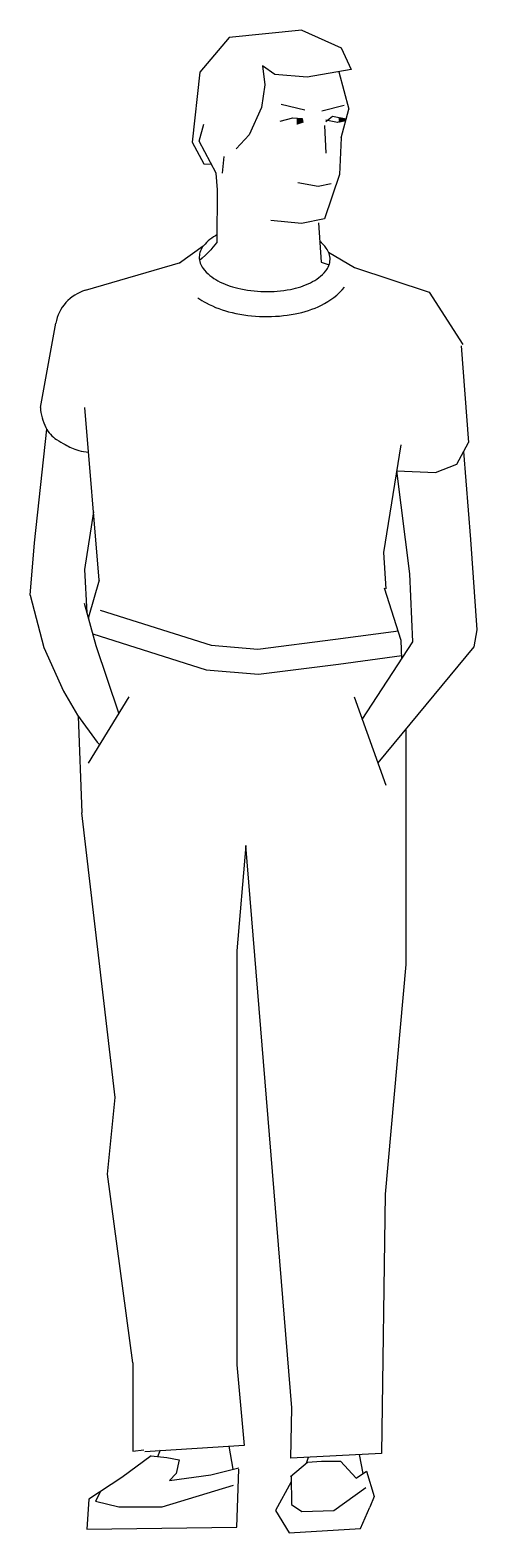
# Model space of a CAD drawing. Extents: x 5.71 to 6.24, y 24.94 to 26.75.
import ezdxf

# ---------------------------------------------------------------- set-up
doc = ezdxf.new("R2010")
doc.units = 0
doc.header["$MEASUREMENT"] = 0
doc.layers.get('0').update_dxf_attribs({"linetype": 'CONTINUOUS'})

msp = doc.modelspace()

# ---------------------------------------------------------------- linework, layer by layer
for p, q in [((6.0781, 26.6958), (6.0901, 26.6511)), ((6.081, 26.6163), (6.0901, 26.6511)), ((5.9104, 26.6126), (5.9159, 26.6328)), ((6.0075, 26.6363), (6.0231, 26.6403)), ((6.0231, 26.6403), (6.0343, 26.6397)), ((6.0343, 26.6397), (6.035, 26.635)), ((6.0611, 26.6311), (6.0626, 26.5979)), ((6.0625, 26.6359), (6.0707, 26.6425)), ((6.0767, 26.6347), (6.0625, 26.6375)), ((6.0707, 26.6425), (6.0872, 26.6392)), ((6.0872, 26.6392), (6.0767, 26.6347)), ((5.9306, 26.5741), (5.9104, 26.6126)), ((6.081, 26.6163), (6.0791, 26.5722)), ((5.9398, 26.5942), (5.9379, 26.5741)), ((5.9324, 26.5539), (5.9306, 26.5741)), ((6.0791, 26.5722), (6.0608, 26.5191)), ((5.932, 26.4915), (5.9324, 26.5539)), ((6.0333, 26.5136), (5.9966, 26.5172)), ((6.0608, 26.5191), (6.0333, 26.5136)), ((6.0537, 26.5144), (6.0568, 26.467)), ((5.7735, 26.4332), (5.8878, 26.4666)), ((6.0568, 26.467), (6.0656, 26.4641)), ((6.0972, 26.4604), (6.1869, 26.4309)), ((6.1869, 26.4309), (6.2272, 26.368)), ((5.7194, 26.2924), (5.7378, 26.3935)), ((6.2252, 26.3663), (6.2343, 26.2501)), ((5.7901, 26.0849), (5.7728, 26.2922)), ((6.1528, 26.2474), (6.1321, 26.118)), ((6.2283, 26.2392), (6.2365, 26.1336)), ((6.2365, 26.1336), (6.2443, 26.0249)), ((6.1321, 26.118), (6.1347, 26.0741)), ((5.7901, 26.0849), (5.7774, 26.0404)), ((6.1533, 26.0122), (6.1331, 26.075)), ((5.7863, 26.0056), (5.7724, 26.0566)), ((6.2443, 26.0249), (6.2405, 26.0046)), ((5.8138, 25.925), (5.7863, 26.0056)), ((6.1539, 25.9902), (6.1533, 26.0122)), ((5.8257, 25.9443), (5.7769, 25.8649)), ((6.1586, 25.9056), (6.1588, 25.6227)), ((5.8093, 25.4629), (5.7694, 25.805)), ((5.9555, 25.6393), (5.9555, 25.1416)), ((6.1588, 25.6227), (6.1338, 25.3465)), ((5.8001, 25.3706), (5.8093, 25.4629)), ((5.8306, 25.1437), (5.8001, 25.3706)), ((6.1338, 25.3465), (6.1297, 25.035)), ((5.8306, 25.1437), (5.8305, 25.0377)), ((5.9555, 25.1416), (5.9646, 25.0446)), ((6.0204, 25.0293), (6.0217, 25.0896)), ((5.9646, 25.0446), (5.8449, 25.0368)), ((5.9511, 25.016), (5.9465, 25.0436)), ((5.8305, 25.0377), (5.8437, 25.0391)), ((5.8607, 25.0313), (5.8639, 25.0391)), ((6.1297, 25.035), (6.0204, 25.0293)), ((6.1075, 25.0106), (6.1029, 25.0336)), ((5.9557, 24.9462), (5.9581, 25.016)), ((6.021, 25.0009), (6.0019, 24.9665)), ((5.7775, 24.9799), (5.7751, 24.9438)), ((6.1043, 24.9446), (6.1155, 24.9704)), ((6.0019, 24.9665), (6.0187, 24.9393)), ((5.7751, 24.9438), (5.9557, 24.9462)), ((6.0187, 24.9393), (6.1043, 24.9446))]:
    msp.add_line(p, q)
for points in [[(6.0338, 26.746), (5.9464, 26.737), (5.911, 26.6955), (5.9018, 26.6111), (5.9158, 26.585), (5.9249, 26.5849)], [(6.0338, 26.746), (6.0811, 26.7245), (6.0932, 26.6984), (6.0403, 26.6893), (6.0012, 26.6927), (5.9864, 26.7029), (5.9892, 26.6803), (5.9854, 26.653), (5.9706, 26.6201), (5.9548, 26.6031)], [(6.0375, 26.6496), (6.0087, 26.6564)], [(6.0848, 26.6553), (6.0579, 26.6485)], [(6.0691, 26.5612), (6.0533, 26.5578), (6.0291, 26.5623)], [(5.9152, 26.4864), (5.8868, 26.4659)], [(5.932, 26.4915), (5.9294, 26.4882), (5.9269, 26.485), (5.9242, 26.4818), (5.9213, 26.4785), (5.918, 26.4752), (5.9141, 26.4716), (5.9108, 26.4689)], [(6.0659, 26.4791), (6.0972, 26.4604)], [(5.707, 26.0668), (5.7125, 26.1297), (5.727, 26.2663)], [(6.1478, 26.216), (6.1943, 26.2141), (6.22, 26.224), (6.2343, 26.2501)], [(6.1672, 26.0105), (6.1638, 26.0923), (6.1478, 26.216)], [(5.7833, 26.167), (5.7724, 26.0974), (5.7754, 26.0454)], [(5.707, 26.0668), (5.7237, 26.0039), (5.7473, 25.9512), (5.764, 25.9223), (5.7877, 25.89), (5.7905, 25.8871)], [(5.7774, 26.0404), (5.7772, 26.0391)], [(5.7914, 26.0488), (5.9247, 26.0066), (5.981, 26.0017), (6.0741, 26.0137), (6.1498, 26.0239)], [(5.7823, 26.0202), (5.9188, 25.977), (5.9816, 25.9716), (6.078, 25.9839), (6.1538, 25.9942)], [(6.1064, 25.9174), (6.1672, 26.0105)], [(6.2405, 26.0046), (6.1251, 25.8651)], [(6.0967, 25.9443), (6.1347, 25.8384)], [(5.7648, 25.9212), (5.7694, 25.805)], [(6.0217, 25.0896), (5.9666, 25.7656), (5.9555, 25.6393)], [(5.8526, 25.032), (5.8174, 25.0059), (5.7775, 24.9799)], [(5.8526, 25.032), (5.8714, 25.0299), (5.8861, 25.0271), (5.8827, 25.0106), (5.8748, 25.0023), (5.9244, 25.0092), (5.9515, 25.0161), (5.9579, 25.0175)], [(6.0203, 25.0073), (6.0406, 25.0244), (6.0575, 25.0258), (6.0801, 25.0258), (6.0992, 25.0051), (6.1116, 25.0134), (6.1207, 24.9831), (6.1155, 24.9704)], [(6.0392, 25.0232), (6.0416, 25.0304)], [(6.0209, 25.0078), (6.0214, 24.9734), (6.0338, 24.9652), (6.0722, 24.9665), (6.1108, 24.9939)], [(5.7915, 24.989), (5.7857, 24.9776), (5.8139, 24.9707), (5.8658, 24.9707), (5.9515, 24.9968)]]:
    msp.add_lwpolyline(points)
for points in [[(5.9321, 26.5001, 0.094757), (5.9156, 26.4868, 0.172377), (5.9104, 26.4732, 0.172377)], [(5.9104, 26.4732, 0.172377), (5.915, 26.4595, 0.104614), (5.9329, 26.4445, 0.065882), (5.9566, 26.4356, 0.052024), (5.9883, 26.4316, 0.052024), (6.0201, 26.4343, 0.065882), (6.0441, 26.4422, 0.104614), (6.0626, 26.4565, 0.172377), (6.0677, 26.4701, 0.172377), (6.0631, 26.4838, 0.051427), (6.0551, 26.4922, 0.065882)], [(5.9087, 26.4243, 0.034354), (5.9188, 26.418, 0.065882), (5.9498, 26.4063, 0.052024), (5.9877, 26.4016, 0.052024), (6.0257, 26.4048, 0.065882), (6.0572, 26.4152, 0.103469), (6.0852, 26.4369, 0.172377)], [(5.7194, 26.2924, 0.101462), (5.726, 26.2681, 0.133074), (5.7389, 26.2538, 0.014999), (5.7493, 26.2476, 0.022071), (5.7566, 26.2438, 0.042281), (5.7655, 26.2407, 0.033121), (5.7773, 26.2384)]]:
    msp.add_lwpolyline(points, format="xyb")
msp.add_arc((5.7878, 26.3844), 0.0508, 106.3042, 169.682)
for points in [[(6.0277, 26.6397), (6.0336, 26.6397), (6.0277, 26.6322), (6.0352, 26.6347)], [(6.0777, 26.6406), (6.0861, 26.6397), (6.0786, 26.6347), (6.0861, 26.6364)]]:
    msp.add_solid(points)

doc.saveas('drawing.dxf')
